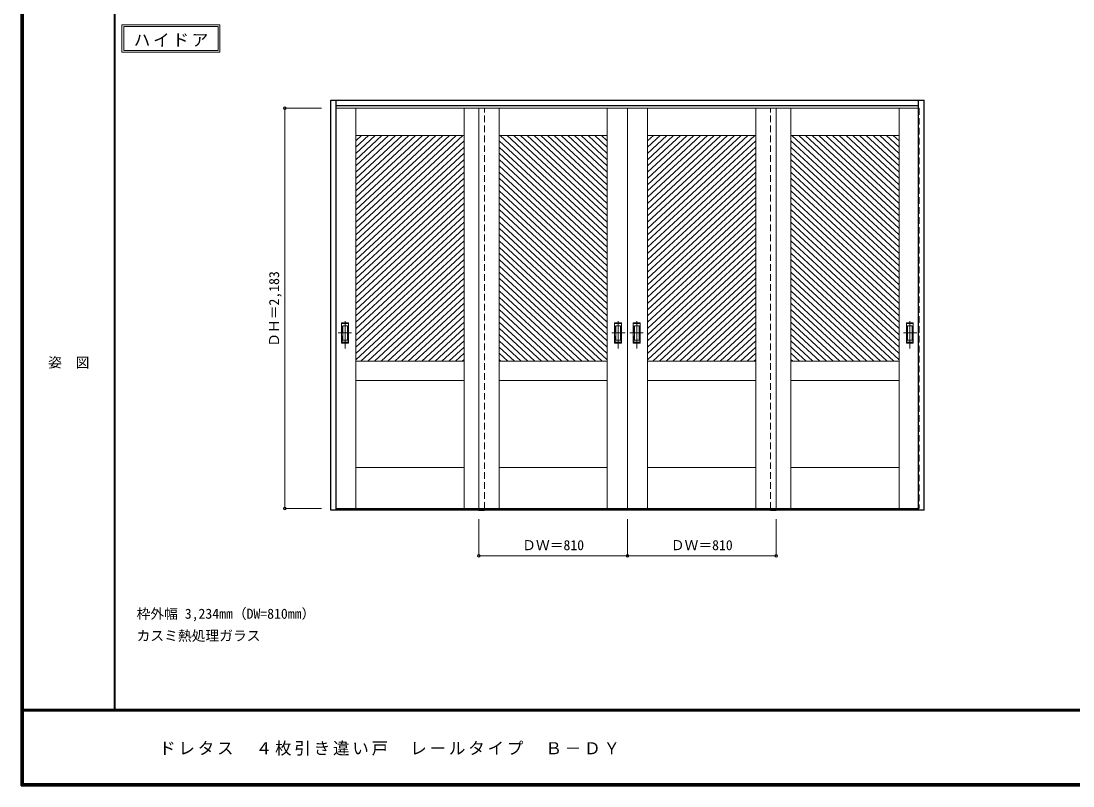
# Model space of a CAD drawing. Units: millimetres, scale not verified. Extents: x -6000 to 5700, y -4307 to 4175.
# Drawn here: x -6000 to -267, y -4205 to -36 of the extents above; entities that cross this region are included whole.
import ezdxf
from ezdxf.enums import TextEntityAlignment as Align

# ---------------------------------------------------------------- set-up
doc = ezdxf.new("R2010")
doc.units = ezdxf.units.MM
doc.header["$LTSCALE"] = 30
doc.header["$PDMODE"] = 32
doc.header["$PDSIZE"] = 15
doc.linetypes.add('CHAIN1', pattern=[8, 5, -1, 1, -1])
doc.linetypes.add('DASHED1', pattern=[1.8, 1.2, -0.6])
for name, color, linetype, lineweight in [('0-2_扉', 7, 'Continuous', 18), ('0-4_枠', 3, 'Continuous', 25), ('0-6_引手', 7, 'Continuous', 18), ('0-A_文字', 7, 'Continuous', 18), ('0-B_寸法', 7, 'Continuous', 9), ('0-C_ハッチ', 4, 'Continuous', 9), ('F-1_枠', 6, 'Continuous', 40), ('F-A_文字', 7, 'Continuous', 18)]:
    doc.layers.add(name, color=color, linetype=linetype, lineweight=lineweight)
doc.styles.add('ＭＳ ゴシック', font='')
doc.styles.get('ＭＳ ゴシック').set_extended_font_data('MS Gothic')

msp = doc.modelspace()

# ---------------------------------------------------------------- linework, layer by layer
at = {"layer": '0-2_扉', "color": 4, "linetype": 'DASHED1', "lineweight": 9}
for p, q in [((-4285, -510.25), (-4285, -2693.25)), ((-4282, -510.25), (-4285, -510.25)), ((-1108, -510.25), (-1105, -510.25)), ((-1105, -510.25), (-1105, -2693.25)), ((-4282, -2693.25), (-4285, -2693.25)), ((-1108, -2693.25), (-1105, -2693.25))]:
    msp.add_line(p, q, dxfattribs=at)
at = {"layer": '0-2_扉'}
for p, q in [((-4282, -510.25), (-3475, -510.25)), ((-4175, -510.25), (-4175, -2693.25)), ((-3585, -510.25), (-3585, -2693.25)), ((-3395, -510.25), (-3395, -2693.25)), ((-2805, -510.25), (-2805, -2693.25)), ((-2695, -510.25), (-2695, -2693.25)), ((-2695, -510.25), (-2695, -2693.25)), ((-2585, -510.25), (-2585, -2693.25)), ((-1995, -510.25), (-1995, -2693.25)), ((-1108, -510.25), (-1915, -510.25)), ((-1805, -510.25), (-1805, -2693.25)), ((-1215, -510.25), (-1215, -2693.25)), ((-4175, -660.25), (-3585, -660.25)), ((-2805, -660.25), (-3395, -660.25)), ((-2585, -660.25), (-1995, -660.25)), ((-1215, -660.25), (-1805, -660.25)), ((-4175, -1890.25), (-3967.5, -1890.25)), ((-3585, -1890.25), (-4121.5, -1890.25)), ((-3804, -1890.25), (-3804, -1889.14)), ((-3395, -1890.25), (-2858.5, -1890.25)), ((-3176, -1890.25), (-3176, -1889.14)), ((-2805, -1890.25), (-3012.5, -1890.25)), ((-2585, -1890.25), (-2377.5, -1890.25)), ((-1995, -1890.25), (-2531.5, -1890.25)), ((-2214, -1890.25), (-2214, -1889.14)), ((-1805, -1890.25), (-1268.5, -1890.25)), ((-1586, -1890.25), (-1586, -1889.14)), ((-1215, -1890.25), (-1422.5, -1890.25)), ((-4175, -1995.25), (-3585, -1995.25)), ((-2805, -1995.25), (-3395, -1995.25)), ((-2585, -1995.25), (-1995, -1995.25)), ((-1215, -1995.25), (-1805, -1995.25)), ((-4175, -2468.25), (-3585, -2468.25)), ((-2805, -2468.25), (-3395, -2468.25)), ((-2585, -2468.25), (-1995, -2468.25)), ((-1215, -2468.25), (-1805, -2468.25)), ((-4282, -2693.25), (-3475, -2693.25)), ((-2695, -2693.25), (-3505, -2693.25)), ((-2695, -2693.25), (-1885, -2693.25)), ((-1108, -2693.25), (-1915, -2693.25))]:
    msp.add_line(p, q, dxfattribs=at)
for points in [[(-2695, -510.25), (-3505, -510.25), (-3505, -2693.25)], [(-2695, -510.25), (-1885, -510.25), (-1885, -2693.25)]]:
    msp.add_lwpolyline(points, dxfattribs=at)
at = {"layer": '0-4_枠'}
for p, q in [((-4312, -2701.25), (-4312, -466.25)), ((-4312, -466.25), (-1078, -466.25)), ((-4282, -2701.25), (-4282, -466.25)), ((-4282, -496.25), (-1108, -496.25)), ((-1108, -2701.25), (-1108, -466.25)), ((-1078, -2701.25), (-1078, -466.25)), ((-4282, -2701.25), (-4312, -2701.25)), ((-1108, -2698.25), (-4282, -2698.25)), ((-1108, -2701.25), (-4282, -2701.25)), ((-3505, -2701.25), (-3475, -2701.25)), ((-1915, -2701.25), (-1885, -2701.25)), ((-1078, -2701.25), (-1108, -2701.25))]:
    msp.add_line(p, q, dxfattribs=at)
at = {"layer": '0-4_枠', "color": 4, "linetype": 'DASHED1', "lineweight": 9}
for p, q in [((-3475, -2693.25), (-3475, -510.25)), ((-1915, -2693.25), (-1915, -510.25))]:
    msp.add_line(p, q, dxfattribs=at)
at = {"layer": '0-6_引手', "linetype": 'CHAIN1'}
for p, q in [((-4234, -1820.98), (-4234, -1650.13)), ((-2746, -1820.98), (-2746, -1650.13)), ((-2644, -1820.98), (-2644, -1650.13)), ((-1156, -1820.98), (-1156, -1650.13)), ((-4272.07, -1735.75), (-4199.56, -1735.75)), ((-2707.93, -1735.75), (-2780.44, -1735.75)), ((-2682.07, -1735.75), (-2609.56, -1735.75)), ((-1117.93, -1735.75), (-1190.44, -1735.75))]:
    msp.add_line(p, q, dxfattribs=at)
at = {"layer": '0-6_引手'}
for p, q in [((-4253, -1680.75), (-4215, -1680.75)), ((-4253, -1790.75), (-4253, -1680.75)), ((-4246.5, -1696.75), (-4221.5, -1696.75)), ((-4246.5, -1774.75), (-4246.5, -1696.75)), ((-4221.5, -1774.75), (-4221.5, -1696.75)), ((-4215, -1790.75), (-4215, -1680.75)), ((-2727, -1680.75), (-2765, -1680.75)), ((-2765, -1790.75), (-2765, -1680.75)), ((-2733.5, -1696.75), (-2758.5, -1696.75)), ((-2758.5, -1774.75), (-2758.5, -1696.75)), ((-2733.5, -1774.75), (-2733.5, -1696.75)), ((-2727, -1790.75), (-2727, -1680.75)), ((-2663, -1680.75), (-2625, -1680.75)), ((-2663, -1790.75), (-2663, -1680.75)), ((-2656.5, -1696.75), (-2631.5, -1696.75)), ((-2656.5, -1774.75), (-2656.5, -1696.75)), ((-2631.5, -1774.75), (-2631.5, -1696.75)), ((-2625, -1790.75), (-2625, -1680.75)), ((-1137, -1680.75), (-1175, -1680.75)), ((-1175, -1790.75), (-1175, -1680.75)), ((-1143.5, -1696.75), (-1168.5, -1696.75)), ((-1168.5, -1774.75), (-1168.5, -1696.75)), ((-1143.5, -1774.75), (-1143.5, -1696.75)), ((-1137, -1790.75), (-1137, -1680.75)), ((-4246.5, -1774.75), (-4221.5, -1774.75)), ((-2733.5, -1774.75), (-2758.5, -1774.75)), ((-2656.5, -1774.75), (-2631.5, -1774.75)), ((-1143.5, -1774.75), (-1168.5, -1774.75)), ((-4253, -1790.75), (-4215, -1790.75)), ((-2727, -1790.75), (-2765, -1790.75)), ((-2663, -1790.75), (-2625, -1790.75)), ((-1137, -1790.75), (-1175, -1790.75))]:
    msp.add_line(p, q, dxfattribs=at)
at = {"layer": '0-6_引手', "linetype": 'DASHED1'}
for p, q in [((-4218, -1786.75), (-4218, -1684.75)), ((-2762, -1786.75), (-2762, -1684.75)), ((-2628, -1786.75), (-2628, -1684.75)), ((-1172, -1786.75), (-1172, -1684.75)), ((-4250, -1786.75), (-4218, -1786.75)), ((-2730, -1786.75), (-2762, -1786.75)), ((-2660, -1786.75), (-2628, -1786.75)), ((-1140, -1786.75), (-1172, -1786.75))]:
    msp.add_line(p, q, dxfattribs=at)
for points in [[(-4250, -1786.75), (-4250, -1684.75), (-4218, -1684.75)], [(-2730, -1786.75), (-2730, -1684.75), (-2762, -1684.75)], [(-2660, -1786.75), (-2660, -1684.75), (-2628, -1684.75)], [(-1140, -1786.75), (-1140, -1684.75), (-1172, -1684.75)]]:
    msp.add_lwpolyline(points, dxfattribs=at)
at = {"layer": '0-A_文字'}
for p, q in [((-5450, -55.5), (-5450, -205.5)), ((-5440, -65.5), (-4925.67, -65.5)), ((-4925.67, -65.5), (-4925.67, -195.5)), ((-5450, -205.5), (-4915.67, -205.5))]:
    msp.add_line(p, q, dxfattribs=at)
for points in [[(-5450, -55.5), (-4915.67, -55.5), (-4915.67, -205.5)], [(-5440, -65.5), (-5440, -195.5), (-4925.67, -195.5)]]:
    msp.add_lwpolyline(points, dxfattribs=at)
at = {"layer": '0-B_寸法', "color": 4}
for p, q in [((-4562, -510.25), (-4362, -510.25)), ((-4562, -510.25), (-4562, -2693.25)), ((-4562, -2693.25), (-4362, -2693.25)), ((-3505, -2951.25), (-3505, -2751.25)), ((-2695, -2951.25), (-2695, -2751.25)), ((-1885, -2951.25), (-1885, -2751.25)), ((-3505, -2951.25), (-1885, -2951.25))]:
    msp.add_line(p, q, dxfattribs=at)
at = {"layer": '0-B_寸法'}
for p in [(-4562, -510.25), (-4562, -2693.25), (-3505, -2951.25), (-2695, -2951.25), (-1885, -2951.25)]:
    msp.add_point(p, dxfattribs=at)
at = {"layer": '0-C_ハッチ'}
for p, q in [((-4106.86, -660.25), (-4175, -723.35)), ((-4070.06, -660.25), (-4175, -757.42)), ((-4033.26, -660.25), (-4175, -791.49)), ((-3996.47, -660.25), (-4175, -825.56)), ((-4143.65, -660.25), (-4175, -689.28)), ((-3959.67, -660.25), (-4175, -859.63)), ((-3922.87, -660.25), (-4175, -893.7)), ((-3886.08, -660.25), (-4175, -927.77)), ((-3849.28, -660.25), (-4175, -961.84)), ((-3812.48, -660.25), (-4175, -995.92)), ((-3775.69, -660.25), (-4175, -1029.99)), ((-3738.89, -660.25), (-4175, -1064.06)), ((-3702.09, -660.25), (-4175, -1098.13)), ((-3665.29, -660.25), (-4175, -1132.2)), ((-3628.5, -660.25), (-4175, -1166.27)), ((-3591.7, -660.25), (-4175, -1200.34)), ((-3388.3, -660.25), (-2805, -1200.34)), ((-3351.5, -660.25), (-2805, -1166.27)), ((-3314.71, -660.25), (-2805, -1132.2)), ((-3277.91, -660.25), (-2805, -1098.13)), ((-3241.11, -660.25), (-2805, -1064.06)), ((-3204.32, -660.25), (-2805, -1029.99)), ((-3167.52, -660.25), (-2805, -995.92)), ((-3130.72, -660.25), (-2805, -961.84)), ((-3093.93, -660.25), (-2805, -927.77)), ((-3057.13, -660.25), (-2805, -893.7)), ((-3020.33, -660.25), (-2805, -859.63)), ((-2983.53, -660.25), (-2805, -825.56)), ((-2946.74, -660.25), (-2805, -791.49)), ((-2909.94, -660.25), (-2805, -757.42)), ((-2873.14, -660.25), (-2805, -723.35)), ((-2836.35, -660.25), (-2805, -689.28)), ((-2516.86, -660.25), (-2585, -723.35)), ((-2480.06, -660.25), (-2585, -757.42)), ((-2443.26, -660.25), (-2585, -791.49)), ((-2406.47, -660.25), (-2585, -825.56)), ((-2553.65, -660.25), (-2585, -689.28)), ((-2369.67, -660.25), (-2585, -859.63)), ((-2332.87, -660.25), (-2585, -893.7)), ((-2296.08, -660.25), (-2585, -927.77)), ((-2259.28, -660.25), (-2585, -961.84)), ((-2222.48, -660.25), (-2585, -995.92)), ((-2185.69, -660.25), (-2585, -1029.99)), ((-2148.89, -660.25), (-2585, -1064.06)), ((-2112.09, -660.25), (-2585, -1098.13)), ((-2075.29, -660.25), (-2585, -1132.2)), ((-2038.5, -660.25), (-2585, -1166.27)), ((-2001.7, -660.25), (-2585, -1200.34)), ((-1798.3, -660.25), (-1215, -1200.34)), ((-1761.5, -660.25), (-1215, -1166.27)), ((-1724.71, -660.25), (-1215, -1132.2)), ((-1687.91, -660.25), (-1215, -1098.13)), ((-1651.11, -660.25), (-1215, -1064.06)), ((-1614.32, -660.25), (-1215, -1029.99)), ((-1577.52, -660.25), (-1215, -995.92)), ((-1540.72, -660.25), (-1215, -961.84)), ((-1503.93, -660.25), (-1215, -927.77)), ((-1467.13, -660.25), (-1215, -893.7)), ((-1430.33, -660.25), (-1215, -859.63)), ((-1393.53, -660.25), (-1215, -825.56)), ((-1356.74, -660.25), (-1215, -791.49)), ((-1319.94, -660.25), (-1215, -757.42)), ((-1283.14, -660.25), (-1215, -723.35)), ((-1246.35, -660.25), (-1215, -689.28)), ((-3585, -688.12), (-4175, -1234.41)), ((-3585, -722.19), (-4175, -1268.48)), ((-3395, -688.12), (-2805, -1234.41)), ((-3395, -722.19), (-2805, -1268.48)), ((-1995, -688.12), (-2585, -1234.41)), ((-1995, -722.19), (-2585, -1268.48)), ((-1805, -688.12), (-1215, -1234.41)), ((-1805, -722.19), (-1215, -1268.48)), ((-3585, -756.26), (-4175, -1302.55)), ((-3585, -790.33), (-4175, -1336.63)), ((-3395, -756.26), (-2805, -1302.55)), ((-3395, -790.33), (-2805, -1336.63)), ((-1995, -756.26), (-2585, -1302.55)), ((-1995, -790.33), (-2585, -1336.63)), ((-1805, -756.26), (-1215, -1302.55)), ((-1805, -790.33), (-1215, -1336.63)), ((-3585, -824.4), (-4175, -1370.7)), ((-3585, -858.47), (-4175, -1404.77)), ((-3395, -824.4), (-2805, -1370.7)), ((-3395, -858.47), (-2805, -1404.77)), ((-1995, -824.4), (-2585, -1370.7)), ((-1995, -858.47), (-2585, -1404.77)), ((-1805, -824.4), (-1215, -1370.7)), ((-1805, -858.47), (-1215, -1404.77)), ((-3585, -892.54), (-4175, -1438.84)), ((-3395, -892.54), (-2805, -1438.84)), ((-1995, -892.54), (-2585, -1438.84)), ((-1805, -892.54), (-1215, -1438.84)), ((-3585, -926.61), (-4175, -1472.91)), ((-3585, -960.68), (-4175, -1506.98)), ((-3395, -926.61), (-2805, -1472.91)), ((-3395, -960.68), (-2805, -1506.98)), ((-1995, -926.61), (-2585, -1472.91)), ((-1995, -960.68), (-2585, -1506.98)), ((-1805, -926.61), (-1215, -1472.91)), ((-1805, -960.68), (-1215, -1506.98)), ((-3585, -994.76), (-4175, -1541.05)), ((-3585, -1028.83), (-4175, -1575.12)), ((-3395, -994.76), (-2805, -1541.05)), ((-3395, -1028.83), (-2805, -1575.12)), ((-1995, -994.76), (-2585, -1541.05)), ((-1995, -1028.83), (-2585, -1575.12)), ((-1805, -994.76), (-1215, -1541.05)), ((-1805, -1028.83), (-1215, -1575.12)), ((-3585, -1062.9), (-4175, -1609.19)), ((-3395, -1062.9), (-2805, -1609.19)), ((-1995, -1062.9), (-2585, -1609.19)), ((-1805, -1062.9), (-1215, -1609.19)), ((-3585, -1096.97), (-4175, -1643.27)), ((-3585, -1131.04), (-4175, -1677.34)), ((-3395, -1096.97), (-2805, -1643.27)), ((-3395, -1131.04), (-2805, -1677.34)), ((-1995, -1096.97), (-2585, -1643.27)), ((-1995, -1131.04), (-2585, -1677.34)), ((-1805, -1096.97), (-1215, -1643.27)), ((-1805, -1131.04), (-1215, -1677.34)), ((-3585, -1165.11), (-4175, -1711.41)), ((-3585, -1199.18), (-4175, -1745.48)), ((-3395, -1165.11), (-2805, -1711.41)), ((-3395, -1199.18), (-2805, -1745.48)), ((-1995, -1165.11), (-2585, -1711.41)), ((-1995, -1199.18), (-2585, -1745.48)), ((-1805, -1165.11), (-1215, -1711.41)), ((-1805, -1199.18), (-1215, -1745.48)), ((-3585, -1233.25), (-4175, -1779.55)), ((-3395, -1233.25), (-2805, -1779.55)), ((-1995, -1233.25), (-2585, -1779.55)), ((-1805, -1233.25), (-1215, -1779.55)), ((-3585, -1267.32), (-4175, -1813.62)), ((-3585, -1301.4), (-4175, -1847.69)), ((-3395, -1267.32), (-2805, -1813.62)), ((-3395, -1301.4), (-2805, -1847.69)), ((-1995, -1267.32), (-2585, -1813.62)), ((-1995, -1301.4), (-2585, -1847.69)), ((-1805, -1267.32), (-1215, -1813.62)), ((-1805, -1301.4), (-1215, -1847.69)), ((-3585, -1335.47), (-4175, -1881.76)), ((-3585, -1369.54), (-4147.37, -1890.25)), ((-3395, -1335.47), (-2805, -1881.76)), ((-3395, -1369.54), (-2832.63, -1890.25)), ((-1995, -1335.47), (-2585, -1881.76)), ((-1995, -1369.54), (-2557.37, -1890.25)), ((-1805, -1335.47), (-1215, -1881.76)), ((-1805, -1369.54), (-1242.63, -1890.25)), ((-3585, -1403.61), (-4110.57, -1890.25)), ((-3395, -1403.61), (-2869.43, -1890.25)), ((-1995, -1403.61), (-2520.57, -1890.25)), ((-1805, -1403.61), (-1279.43, -1890.25)), ((-3585, -1437.68), (-4073.78, -1890.25)), ((-3585, -1471.75), (-4036.98, -1890.25)), ((-3395, -1437.68), (-2906.22, -1890.25)), ((-3395, -1471.75), (-2943.02, -1890.25)), ((-1995, -1437.68), (-2483.78, -1890.25)), ((-1995, -1471.75), (-2446.98, -1890.25)), ((-1805, -1437.68), (-1316.22, -1890.25)), ((-1805, -1471.75), (-1353.02, -1890.25)), ((-3585, -1505.82), (-4000.18, -1890.25)), ((-3585, -1539.89), (-3963.39, -1890.25)), ((-3395, -1505.82), (-2979.82, -1890.25)), ((-3395, -1539.89), (-3016.61, -1890.25)), ((-1995, -1505.82), (-2410.18, -1890.25)), ((-1995, -1539.89), (-2373.39, -1890.25)), ((-1805, -1505.82), (-1389.82, -1890.25)), ((-1805, -1539.89), (-1426.61, -1890.25)), ((-3585, -1573.96), (-3926.59, -1890.25)), ((-3395, -1573.96), (-3053.41, -1890.25)), ((-1995, -1573.96), (-2336.59, -1890.25)), ((-1805, -1573.96), (-1463.41, -1890.25)), ((-3585, -1608.03), (-3889.79, -1890.25)), ((-3585, -1642.11), (-3853, -1890.25)), ((-3395, -1608.03), (-3090.21, -1890.25)), ((-3395, -1642.11), (-3127, -1890.25)), ((-1995, -1608.03), (-2299.79, -1890.25)), ((-1995, -1642.11), (-2263, -1890.25)), ((-1805, -1608.03), (-1500.21, -1890.25)), ((-1805, -1642.11), (-1537, -1890.25)), ((-3585, -1676.18), (-3816.2, -1890.25)), ((-3585, -1710.25), (-3779.4, -1890.25)), ((-3395, -1676.18), (-3163.8, -1890.25)), ((-3395, -1710.25), (-3200.6, -1890.25)), ((-1995, -1676.18), (-2226.2, -1890.25)), ((-1995, -1710.25), (-2189.4, -1890.25)), ((-1805, -1676.18), (-1573.8, -1890.25)), ((-1805, -1710.25), (-1610.6, -1890.25)), ((-3585, -1744.32), (-3742.61, -1890.25)), ((-3395, -1744.32), (-3237.39, -1890.25)), ((-1995, -1744.32), (-2152.61, -1890.25)), ((-1805, -1744.32), (-1647.39, -1890.25)), ((-3585, -1778.39), (-3705.81, -1890.25)), ((-3585, -1812.46), (-3669.01, -1890.25)), ((-3395, -1778.39), (-3274.19, -1890.25)), ((-3395, -1812.46), (-3310.99, -1890.25)), ((-1995, -1778.39), (-2115.81, -1890.25)), ((-1995, -1812.46), (-2079.01, -1890.25)), ((-1805, -1778.39), (-1684.19, -1890.25)), ((-1805, -1812.46), (-1720.99, -1890.25)), ((-3585, -1846.53), (-3632.22, -1890.25)), ((-3585, -1880.6), (-3595.42, -1890.25)), ((-3395, -1846.53), (-3347.78, -1890.25)), ((-3395, -1880.6), (-3384.58, -1890.25)), ((-1995, -1846.53), (-2042.22, -1890.25)), ((-1995, -1880.6), (-2005.42, -1890.25)), ((-1805, -1846.53), (-1757.78, -1890.25)), ((-1805, -1880.6), (-1794.58, -1890.25))]:
    msp.add_line(p, q, dxfattribs=at)
at = {"layer": 'F-1_枠'}
for p, q in [((-6000, 4175), (-6000, -4205)), ((-5995, 4175), (-5995, -4205)), ((-5990, 4175), (-5990, -4205)), ((-5490, 4175), (-5490, -3790)), ((5700, -3790), (-6000, -3790)), ((5700, -3795), (-6000, -3795)), ((5700, -4195), (-6000, -4195)), ((5700, -4200), (-6000, -4200)), ((5700, -4205), (-6000, -4205))]:
    msp.add_line(p, q, dxfattribs=at)

# ---------------------------------------------------------------- texts
at = {"layer": '0-A_文字', "style": 'ＭＳ ゴシック'}
for s, p in [('枠外幅 3,234mm（DW=810mm）', (-5370, -3310)), ('カスミ熱処理ガラス', (-5370, -3430))]:
    msp.add_text(s, height=54.99, dxfattribs=at).set_placement(p, align=Align.BOTTOM_LEFT)
at = {"layer": '0-A_文字', "insert": (-5385.34, -175.5), "char_height": 65.98, "attachment_point": 7, "style": 'ＭＳ ゴシック'}
msp.add_mtext('\\T1.17;ハイドア', dxfattribs=at)
at = {"layer": '0-B_寸法', "style": 'ＭＳ ゴシック'}
msp.add_text('ＤＨ＝2,183', height=54.99, rotation=90, dxfattribs=at).set_placement((-4577, -1811.25), align=Align.BOTTOM_LEFT)
for p in [(-3268.75, -2936.25), (-2458.75, -2936.25)]:
    msp.add_text('ＤＷ＝810', height=54.99, dxfattribs=at).set_placement(p, align=Align.BOTTOM_LEFT)
at = {"layer": 'F-A_文字', "style": 'ＭＳ ゴシック'}
msp.add_text('姿\u3000図', height=54.99, dxfattribs=at).set_placement((-5852.5, -1940.25), align=Align.BOTTOM_LEFT)
at = {"layer": 'F-A_文字', "insert": (-5247.55, -4040), "char_height": 65.98, "attachment_point": 7, "style": 'ＭＳ ゴシック'}
msp.add_mtext('\\T1.17;ドレタス\u3000４枚引き違い戸\u3000レールタイプ\u3000Ｂ－ＤＹ', dxfattribs=at)

doc.saveas('drawing.dxf')
